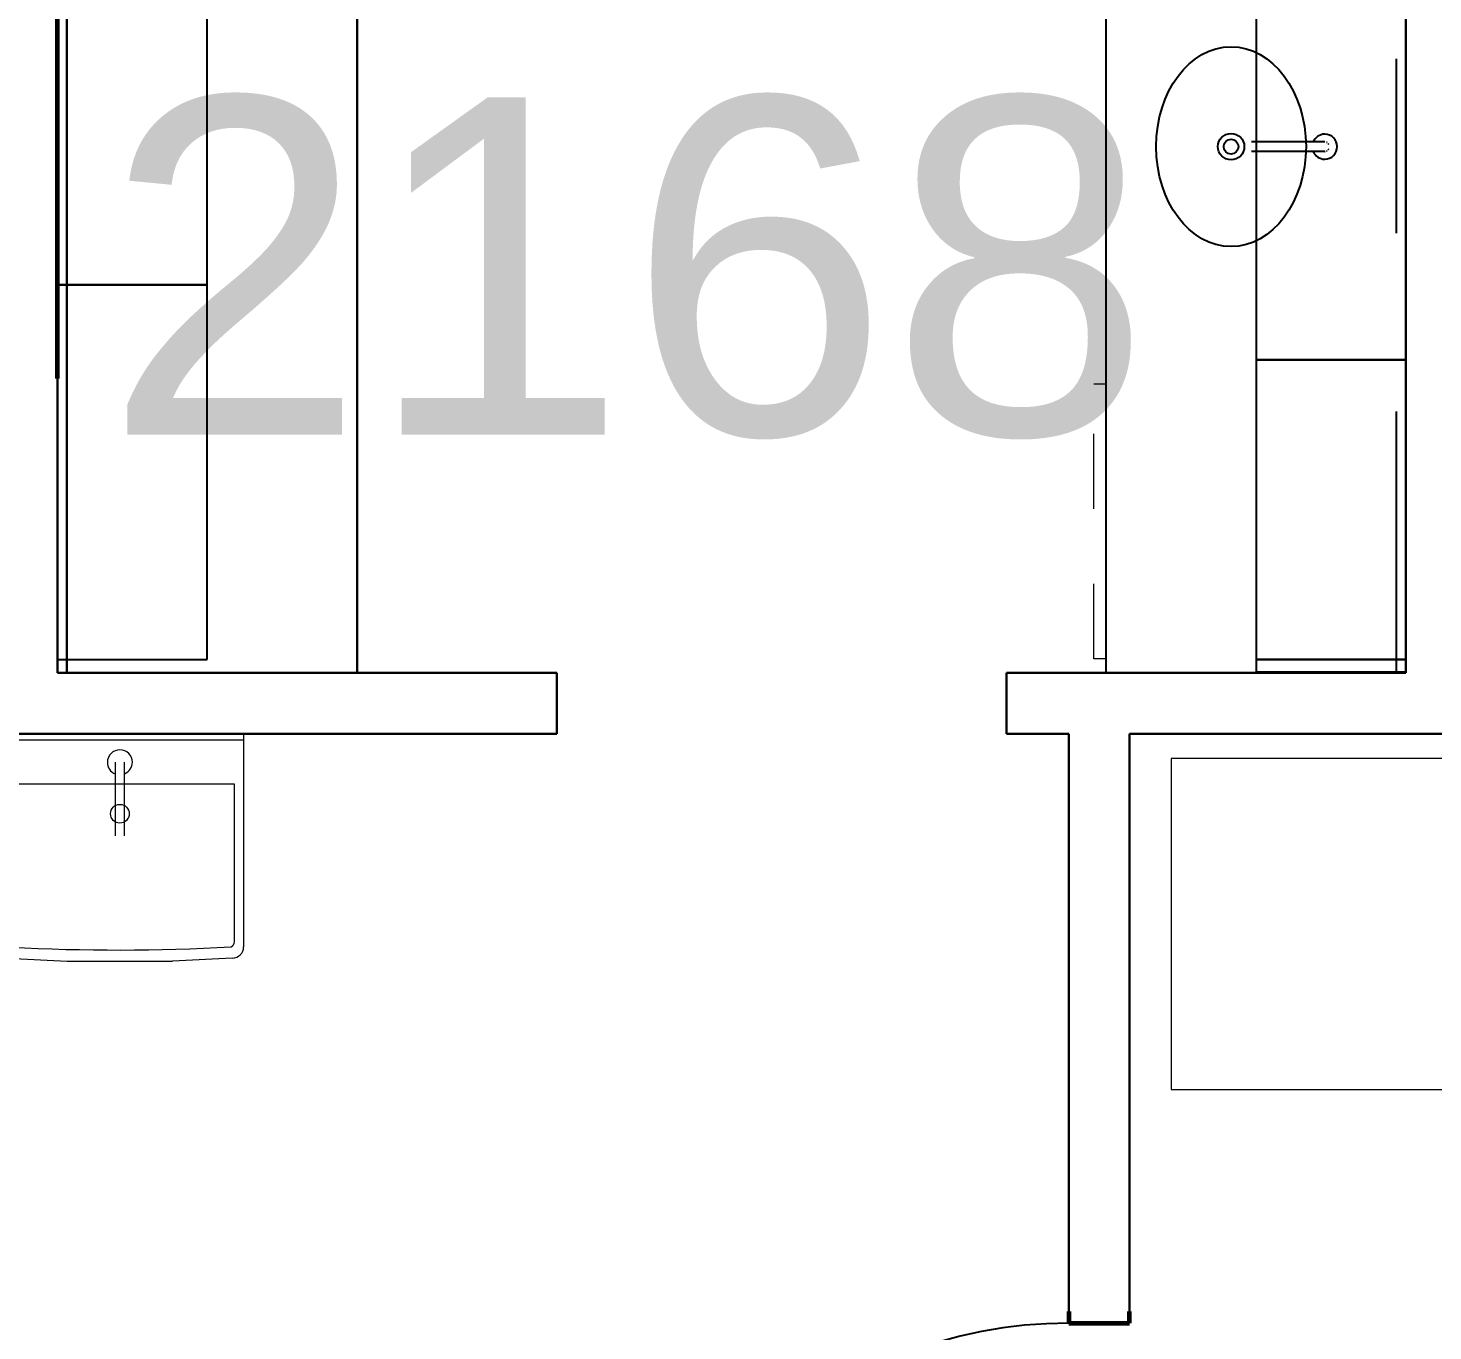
# Model space of a CAD drawing. Header units: inches. Extents: x -281 to 5521, y -151 to 3105.
# Drawn here: x 4160.1 to 4272.7, y 1837.9 to 1942.2 of the extents above; entities that cross this region are included whole.
import ezdxf

# ---------------------------------------------------------------- set-up
doc = ezdxf.new("R2010")
doc.units = ezdxf.units.IN
doc.header["$LTSCALE"] = 48
doc.header["$MEASUREMENT"] = 0
doc.linetypes.add('Dash', pattern=[0.25, 0.125, -0.125])
for name, color, linetype in [('A-ANNO-RNUM', 4, 'CONTINUOUS'), ('A-DOOR', 2, 'CONTINUOUS'), ('A-FLOR-CASE', 3, 'CONTINUOUS'), ('A-WALL-FULL', 6, 'CONTINUOUS')]:
    doc.layers.add(name, color=color, linetype=linetype)
for name, color, linetype, lineweight in [('P-SANR-FIXT', 2, 'CONTINUOUS', 9), ('Q-SPCQ', 91, 'CONTINUOUS', 9), ('Q-SPCQ-HDLN', 91, 'Dash', 9)]:
    doc.layers.add(name, color=color, linetype=linetype, lineweight=lineweight)
doc.styles.add('ARIAL', font='arial.ttf')

# ---------------------------------------------------------------- blocks, each defined once
blk = doc.blocks.new('blanket warmer - blanket warmer-565793-SECOND FLOOR INFUSION PLAN')
at = {"layer": 'Q-SPCQ'}
for p, q in [((1463.56, 696.73), (1433.56, 696.73)), ((1433.56, 696.73), (1433.56, 670.23)), ((1463.56, 670.23), (1463.56, 696.73)), ((1433.56, 670.23), (1463.56, 670.23))]:
    blk.add_line(p, q, dxfattribs=at)
blk = doc.blocks.new('UC REF - UC REF-572731-SECOND FLOOR INFUSION PLAN')
at = {"layer": 'Q-SPCQ-HDLN'}
for p, q in [((-11, 21), (-11, 22)), ((-11, 22), (11, 22)), ((11, 22), (11, 21))]:
    blk.add_line(p, q, dxfattribs=at)
blk = doc.blocks.new('Sink-Kohler K-2084 with sensor faucet - Sink-Kohler K-2084 with sensor faucet-281926-SECOND FLOOR INFUSION PLAN')
at = {"layer": 'P-SANR-FIXT'}
for p, q in [((-9.91, -17.06), (-9.91, 0)), ((9.91, -0.51), (-9.91, -0.51)), ((9.91, 0), (9.91, -17.06)), ((9.17, -4.04), (-9.17, -4.04)), ((-9.17, -16.66), (-9.17, -4.04)), ((9.17, -16.66), (9.17, -4.04)), ((-0.37, -4.79), (-0.37, -5.67)), ((0.38, -5.67), (0.38, -4.79)), ((-9, -17.97), (-4.21, -18.22)), ((9, -17.97), (4.21, -18.22)), ((-4.21, -18.22), (4.21, -18.22))]:
    blk.add_line(p, q, dxfattribs=at)
at = {"layer": 'P-SANR-FIXT', "flags": 128}
for points in [[(-0.37, -2.29), (-0.37, -2.45), (-0.37, -2.91), (-0.37, -3.62), (-0.37, -4.47), (-0.37, -4.79)], [(0.38, -4.79), (0.38, -3.91), (0.38, -3.14), (0.38, -2.58), (0.38, -2.31), (0.38, -2.29)], [(-0.37, -5.67), (-0.37, -6.55), (-0.37, -7.32), (-0.37, -7.87), (-0.37, -8.15), (-0.37, -8.17)], [(0.38, -8.17), (0.38, -8.01), (0.38, -7.54), (0.38, -6.84), (0.38, -5.98), (0.38, -5.67)]]:
    blk.add_lwpolyline(points, dxfattribs=at)
at = {"layer": 'P-SANR-FIXT'}
blk.add_circle((0, -6.41), 0.75, dxfattribs=at)
for centre, radius, start, end in [((0, -2.29), 1, 360, 180), ((0, -2.29), 1, 180, 248.0606), ((0, -2.29), 1, 292.5389, 360), ((-8.74, -16.66), 0.432, 180, 270), ((8.74, -16.66), 0.432, 293.1383, 0), ((-9, -17.06), 0.912, 180, 270), ((-0.23, 140.96), 158.28, 266.9175, 273.3082), ((9, -17.06), 0.912, 270, 360)]:
    blk.add_arc(centre, radius, start, end, dxfattribs=at)
blk = doc.blocks.new('Counter Top - 24_ deep ADA-861359-SECOND FLOOR INFUSION PLAN')
at = {"layer": 'A-FLOR-CASE', "lineweight": 30}
for p, q in [((44.86, -0.31), (44.86, 0)), ((-47.26, -0.75), (44.86, -0.75)), ((-47.26, -24), (44.86, -24))]:
    blk.add_line(p, q, dxfattribs=at)
blk = doc.blocks.new('soffit filler - 36_-1074004-SECOND FLOOR INFUSION PLAN')
at = {"layer": 'A-FLOR-CASE'}
for p, q in [((16.17, 14.44), (-19.83, 14.44)), ((-19.83, 14.44), (-19.83, 2.44)), ((16.17, 2.44), (16.17, 14.44)), ((-19.83, 2.44), (16.17, 2.44))]:
    blk.add_line(p, q, dxfattribs=at)
blk = doc.blocks.new('soffit filler - 24_-1073995-SECOND FLOOR INFUSION PLAN')
at = {"layer": 'A-FLOR-CASE'}
for p, q in [((16.17, 14.44), (-7.83, 14.44)), ((-7.83, 14.44), (-7.83, 2.44)), ((16.17, 2.44), (16.17, 14.44)), ((-7.83, 2.44), (16.17, 2.44))]:
    blk.add_line(p, q, dxfattribs=at)
blk = doc.blocks.new('soffit filler - 1_-1074064-SECOND FLOOR INFUSION PLAN')
at = {"layer": 'A-FLOR-CASE'}
for p, q in [((16.17, 14.44), (15.17, 14.44)), ((15.17, 14.44), (15.17, 2.44)), ((16.17, 2.44), (16.17, 14.44)), ((15.17, 2.44), (16.17, 2.44))]:
    blk.add_line(p, q, dxfattribs=at)
blk = doc.blocks.new('soffit filler - 30_-1073815-SECOND FLOOR INFUSION PLAN')
at = {"layer": 'A-FLOR-CASE'}
for p, q in [((16.17, 14.44), (-13.83, 14.44)), ((-13.83, 14.44), (-13.83, 2.44)), ((16.17, 2.44), (16.17, 14.44)), ((-13.83, 2.44), (16.17, 2.44))]:
    blk.add_line(p, q, dxfattribs=at)
blk = doc.blocks.new('RA Door-Sngl Flsh - 3_-0_ x 7_-0_ NRS-643953-FIRE LIFE SAFETY PLAN- 2ND FLOOR')
at = {"layer": 'A-DOOR'}
for p, q in [((16, -2.625), (18, -2.625)), ((16, -38.625), (16, -2.625)), ((18, -2.625), (18, -38.625)), ((18, -38.625), (16, -38.625))]:
    blk.add_line(p, q, dxfattribs=at)
blk.add_arc((18, -2.625), 36.056, 180, 266.82017, dxfattribs=at)

msp = doc.modelspace()

# ---------------------------------------------------------------- linework, layer by layer
at = {"layer": 'A-FLOR-CASE'}
for p, q in [((4246.5, 1890.63), (4246.5, 1982.75)), ((4269.75, 1925.83), (4269.75, 1939.77)), ((4261.5, 1933.13), (4260.63, 1933.13)), ((4260.63, 1932.38), (4261.5, 1932.38)), ((4269.75, 1890.63), (4269.75, 1911.55))]:
    msp.add_line(p, q, dxfattribs=at)
at = {"layer": 'A-FLOR-CASE', "flags": 128}
for points in [[(4260.63, 1933.13), (4259.74, 1933.13), (4258.97, 1933.13), (4258.42, 1933.13), (4258.15, 1933.13), (4258.13, 1933.13)], [(4264, 1933.13), (4263.84, 1933.13), (4263.38, 1933.13), (4262.67, 1933.13), (4261.82, 1933.13), (4261.5, 1933.13)], [(4258.13, 1932.38), (4258.29, 1932.38), (4258.75, 1932.38), (4259.45, 1932.38), (4260.31, 1932.38), (4260.63, 1932.38)], [(4261.5, 1932.38), (4262.38, 1932.38), (4263.15, 1932.38), (4263.71, 1932.38), (4263.98, 1932.38), (4264, 1932.38)]]:
    msp.add_lwpolyline(points, dxfattribs=at)
at = {"layer": 'A-FLOR-CASE'}
for radius in [1.06, 0.591]:
    msp.add_circle((4256.5, 1932.75), radius, dxfattribs=at)
for radius, start, end in [(1, 90, 157.4611), (1, 270, 90), (0.375, 60, 66.9442), (1, 201.9394, 270), (0.375, 270, 273.9259), (0.375, 293.0558, 300), (0.375, 30, 37.1965), (0.375, 322.8035, 330)]:
    msp.add_arc((4264, 1932.75), radius, start, end, dxfattribs=at)
msp.add_ellipse((4256.5, 1932.75), major_axis=(0, 8), ratio=0.75, dxfattribs=at)
at = {"layer": 'A-WALL-FULL', "lineweight": 60}
for p, q in [((4162.5, 1914.19), (4162.5, 1987.63)), ((4243.5, 1839.5), (4243.5, 1838.56)), ((4243.5, 1838.56), (4248.37, 1838.56)), ((4248.37, 1838.56), (4248.37, 1839.5))]:
    msp.add_line(p, q, dxfattribs=at)
at = {"layer": 'A-WALL-FULL', "lineweight": 30}
for p, q in [((4270.5, 1982.75), (4270.5, 1890.63)), ((4162.5, 1890.63), (4162.5, 1914.19)), ((4202.5, 1890.63), (4162.5, 1890.63)), ((4202.5, 1885.75), (4202.5, 1890.63)), ((4270.5, 1890.63), (4238.5, 1890.63)), ((4238.5, 1890.63), (4238.5, 1885.75)), ((4144.06, 1885.75), (4202.5, 1885.75)), ((4238.5, 1885.75), (4243.5, 1885.75)), ((4243.5, 1885.75), (4243.5, 1839.5)), ((4248.37, 1839.5), (4248.37, 1885.75)), ((4248.37, 1885.75), (4380.5, 1885.75))]:
    msp.add_line(p, q, dxfattribs=at)

# ---------------------------------------------------------------- block references
at = {"layer": 'A-DOOR', "rotation": 269.9999999999999}
msp.add_blockref('RA Door-Sngl Flsh - 3_-0_ x 7_-0_ NRS-643953-FIRE LIFE SAFETY PLAN- 2ND FLOOR', (4246.12, 1820.5), dxfattribs=at)
at = {"layer": 'A-FLOR-CASE'}
for name, p, rotation in [('Counter Top - 24_ deep ADA-861359-SECOND FLOOR INFUSION PLAN', (4162.5, 1937.89), 90), ('soffit filler - 30_-1073815-SECOND FLOOR INFUSION PLAN', (4160.06, 1937.86), 270), ('soffit filler - 36_-1074004-SECOND FLOOR INFUSION PLAN', (4272.94, 1935.52), 90), ('soffit filler - 30_-1073815-SECOND FLOOR INFUSION PLAN', (4160.06, 1907.86), 270), ('soffit filler - 24_-1073995-SECOND FLOOR INFUSION PLAN', (4272.94, 1899.52), 90), ('soffit filler - 1_-1074064-SECOND FLOOR INFUSION PLAN', (4272.94, 1875.52), 90)]:
    msp.add_blockref(name, p, dxfattribs=dict(at, rotation=rotation))
at = {"layer": 'P-SANR-FIXT'}
msp.add_blockref('Sink-Kohler K-2084 with sensor faucet - Sink-Kohler K-2084 with sensor faucet-281926-SECOND FLOOR INFUSION PLAN', (4167.5, 1885.75), dxfattribs=at)
at = {"layer": 'Q-SPCQ', "rotation": 90}
msp.add_blockref('UC REF - UC REF-572731-SECOND FLOOR INFUSION PLAN', (4267.5, 1902.75), dxfattribs=at)
at = {"layer": 'Q-SPCQ'}
msp.add_blockref('blanket warmer - blanket warmer-565793-SECOND FLOOR INFUSION PLAN', (2818.13, 1187.02), dxfattribs=at)

# ---------------------------------------------------------------- texts
at = {"layer": 'A-ANNO-RNUM', "style": 'ARIAL'}
msp.add_text('2168', height=27, dxfattribs=at).set_placement((4166.21, 1909.69))

doc.saveas('drawing.dxf')
